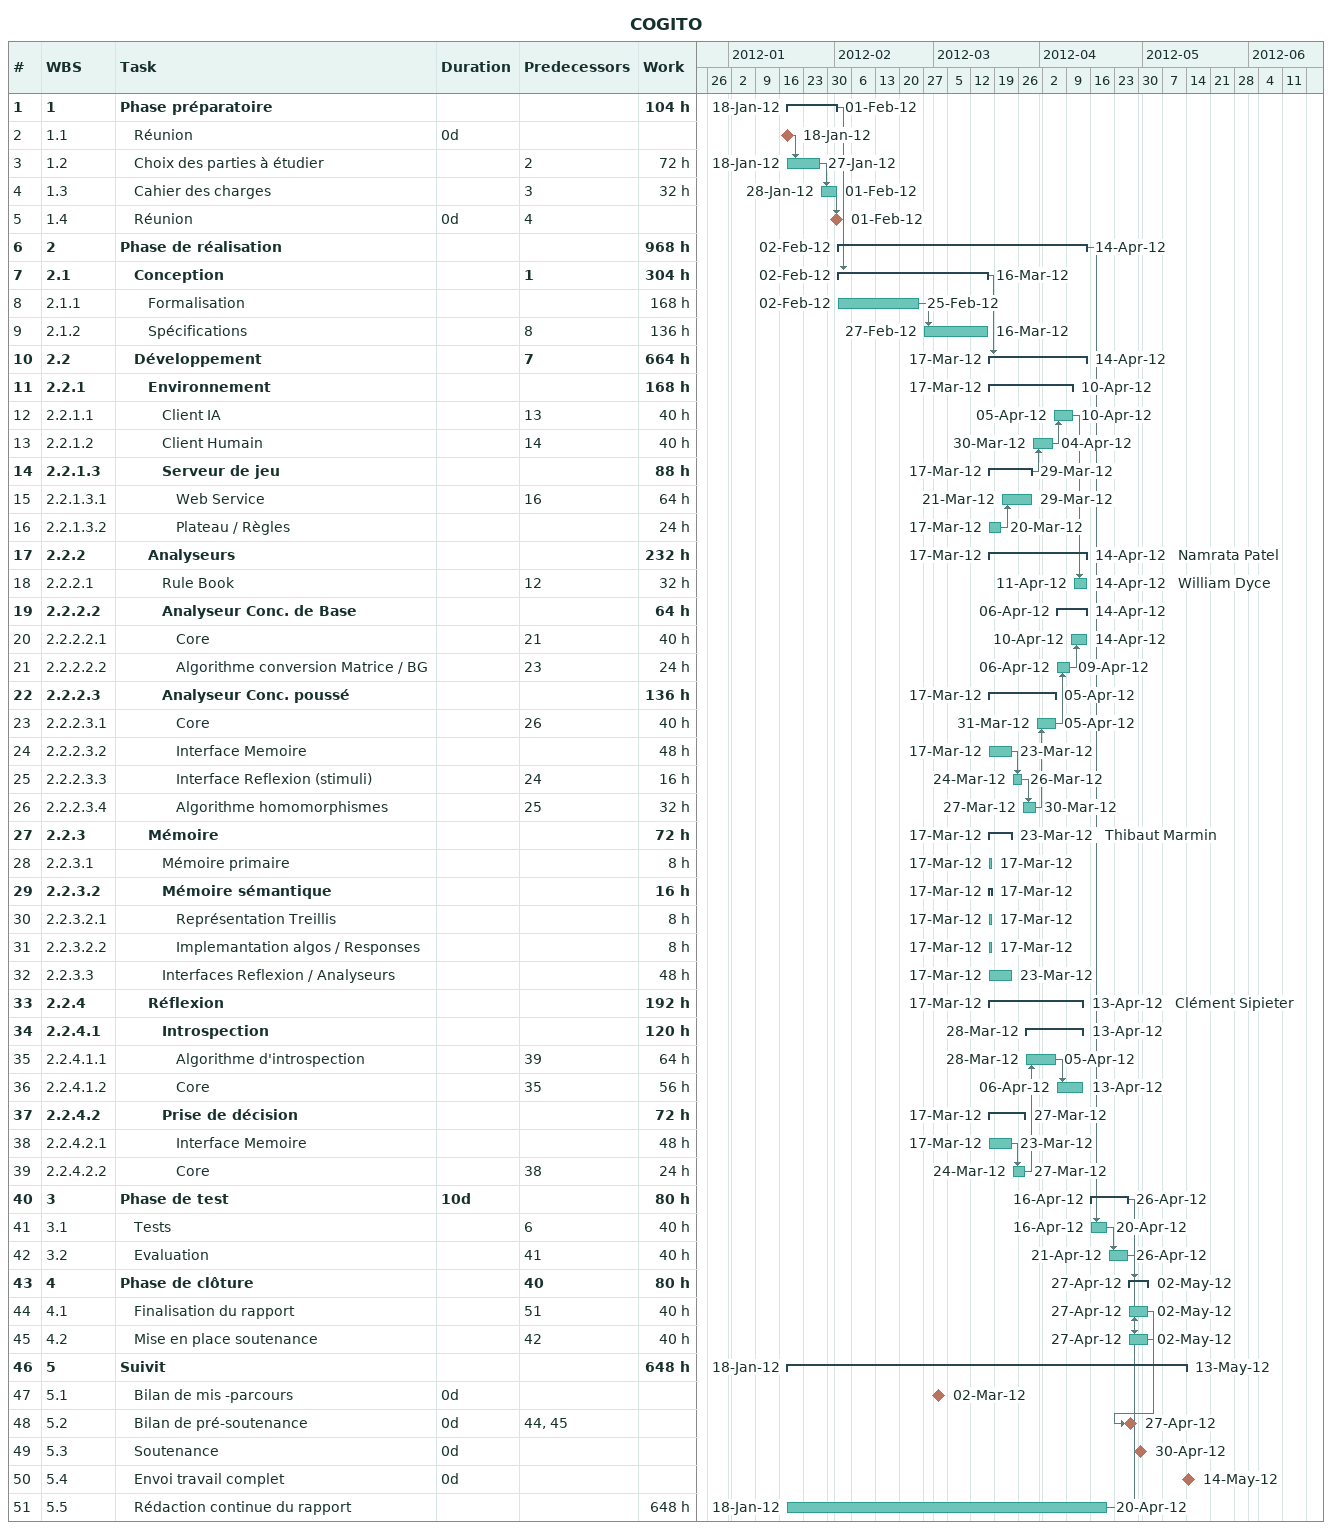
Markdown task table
COGITO

| ID | WBS | Task | Duration | Start | Finish | Predecessors | Resources | Work (h) |
|---|---|---|---|---|---|---|---|---|
| 1 | 1 | **Phase préparatoire** |  | 2012-01-18 | 2012-02-01 |  |  | 104 |
| 2 | 1.1 | Réunion | 0d | 2012-01-18 | 2012-01-18 |  |  |  |
| 3 | 1.2 | Choix des parties à étudier |  | 2012-01-18 | 2012-01-27 | 2 |  | 72 |
| 4 | 1.3 | Cahier des charges |  | 2012-01-28 | 2012-02-01 | 3 |  | 32 |
| 5 | 1.4 | Réunion | 0d | 2012-02-01 | 2012-02-01 | 4 |  |  |
| 6 | 2 | **Phase de réalisation** |  | 2012-02-02 | 2012-04-14 |  |  | 968 |
| 7 | 2.1 | **Conception** |  | 2012-02-02 | 2012-03-16 | 1 |  | 304 |
| 8 | 2.1.1 | Formalisation |  | 2012-02-02 | 2012-02-25 |  |  | 168 |
| 9 | 2.1.2 | Spécifications |  | 2012-02-27 | 2012-03-16 | 8 |  | 136 |
| 10 | 2.2 | **Développement** |  | 2012-03-17 | 2012-04-14 | 7 |  | 664 |
| 11 | 2.2.1 | **Environnement** |  | 2012-03-17 | 2012-04-10 |  |  | 168 |
| 12 | 2.2.1.1 | Client IA |  | 2012-04-05 | 2012-04-10 | 13 |  | 40 |
| 13 | 2.2.1.2 | Client Humain |  | 2012-03-30 | 2012-04-04 | 14 |  | 40 |
| 14 | 2.2.1.3 | **Serveur de jeu** |  | 2012-03-17 | 2012-03-29 |  |  | 88 |
| 15 | 2.2.1.3.1 | Web Service |  | 2012-03-21 | 2012-03-29 | 16 |  | 64 |
| 16 | 2.2.1.3.2 | Plateau / Règles |  | 2012-03-17 | 2012-03-20 |  |  | 24 |
| 17 | 2.2.2 | **Analyseurs** |  | 2012-03-17 | 2012-04-14 |  | Namrata Patel | 232 |
| 18 | 2.2.2.1 | Rule Book |  | 2012-04-11 | 2012-04-14 | 12 | William Dyce | 32 |
| 19 | 2.2.2.2 | **Analyseur Conc. de Base** |  | 2012-04-06 | 2012-04-14 |  |  | 64 |
| 20 | 2.2.2.2.1 | Core |  | 2012-04-10 | 2012-04-14 | 21 |  | 40 |
| 21 | 2.2.2.2.2 | Algorithme conversion Matrice / BG |  | 2012-04-06 | 2012-04-09 | 23 |  | 24 |
| 22 | 2.2.2.3 | **Analyseur Conc. poussé** |  | 2012-03-17 | 2012-04-05 |  |  | 136 |
| 23 | 2.2.2.3.1 | Core |  | 2012-03-31 | 2012-04-05 | 26 |  | 40 |
| 24 | 2.2.2.3.2 | Interface Memoire |  | 2012-03-17 | 2012-03-23 |  |  | 48 |
| 25 | 2.2.2.3.3 | Interface Reflexion (stimuli) |  | 2012-03-24 | 2012-03-26 | 24 |  | 16 |
| 26 | 2.2.2.3.4 | Algorithme homomorphismes |  | 2012-03-27 | 2012-03-30 | 25 |  | 32 |
| 27 | 2.2.3 | **Mémoire** |  | 2012-03-17 | 2012-03-23 |  | Thibaut Marmin | 72 |
| 28 | 2.2.3.1 | Mémoire primaire |  | 2012-03-17 | 2012-03-17 |  |  | 8 |
| 29 | 2.2.3.2 | **Mémoire sémantique** |  | 2012-03-17 | 2012-03-17 |  |  | 16 |
| 30 | 2.2.3.2.1 | Représentation Treillis |  | 2012-03-17 | 2012-03-17 |  |  | 8 |
| 31 | 2.2.3.2.2 | Implemantation algos / Responses |  | 2012-03-17 | 2012-03-17 |  |  | 8 |
| 32 | 2.2.3.3 | Interfaces Reflexion / Analyseurs |  | 2012-03-17 | 2012-03-23 |  |  | 48 |
| 33 | 2.2.4 | **Réflexion** |  | 2012-03-17 | 2012-04-13 |  | Clément Sipieter | 192 |
| 34 | 2.2.4.1 | **Introspection** |  | 2012-03-28 | 2012-04-13 |  |  | 120 |
| 35 | 2.2.4.1.1 | Algorithme d'introspection |  | 2012-03-28 | 2012-04-05 | 39 |  | 64 |
| 36 | 2.2.4.1.2 | Core |  | 2012-04-06 | 2012-04-13 | 35 |  | 56 |
| 37 | 2.2.4.2 | **Prise de décision** |  | 2012-03-17 | 2012-03-27 |  |  | 72 |
| 38 | 2.2.4.2.1 | Interface Memoire |  | 2012-03-17 | 2012-03-23 |  |  | 48 |
| 39 | 2.2.4.2.2 | Core |  | 2012-03-24 | 2012-03-27 | 38 |  | 24 |
| 40 | 3 | **Phase de test** | 10d | 2012-04-16 | 2012-04-26 |  |  | 80 |
| 41 | 3.1 | Tests |  | 2012-04-16 | 2012-04-20 | 6 |  | 40 |
| 42 | 3.2 | Evaluation |  | 2012-04-21 | 2012-04-26 | 41 |  | 40 |
| 43 | 4 | **Phase de clôture** |  | 2012-04-27 | 2012-05-02 | 40 |  | 80 |
| 44 | 4.1 | Finalisation du rapport |  | 2012-04-27 | 2012-05-02 | 51 |  | 40 |
| 45 | 4.2 | Mise en place soutenance |  | 2012-04-27 | 2012-05-02 | 42 |  | 40 |
| 46 | 5 | **Suivit** |  | 2012-01-18 | 2012-05-13 |  |  | 648 |
| 47 | 5.1 | Bilan de mis -parcours | 0d | 2012-03-02 | 2012-03-02 |  |  |  |
| 48 | 5.2 | Bilan de pré-soutenance | 0d | 2012-04-27 | 2012-04-27 | 44, 45 |  |  |
| 49 | 5.3 | Soutenance | 0d | 2012-04-30 | 2012-04-30 |  |  |  |
| 50 | 5.4 | Envoi travail complet | 0d | 2012-05-14 | 2012-05-14 |  |  |  |
| 51 | 5.5 | Rédaction continue du rapport |  | 2012-01-18 | 2012-04-20 |  |  | 648 |
